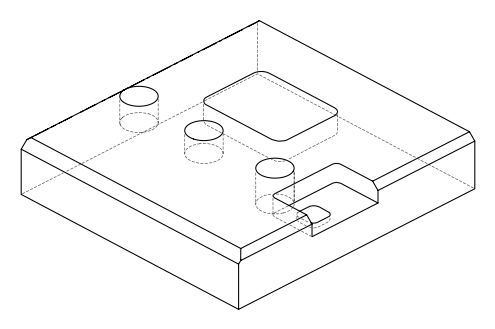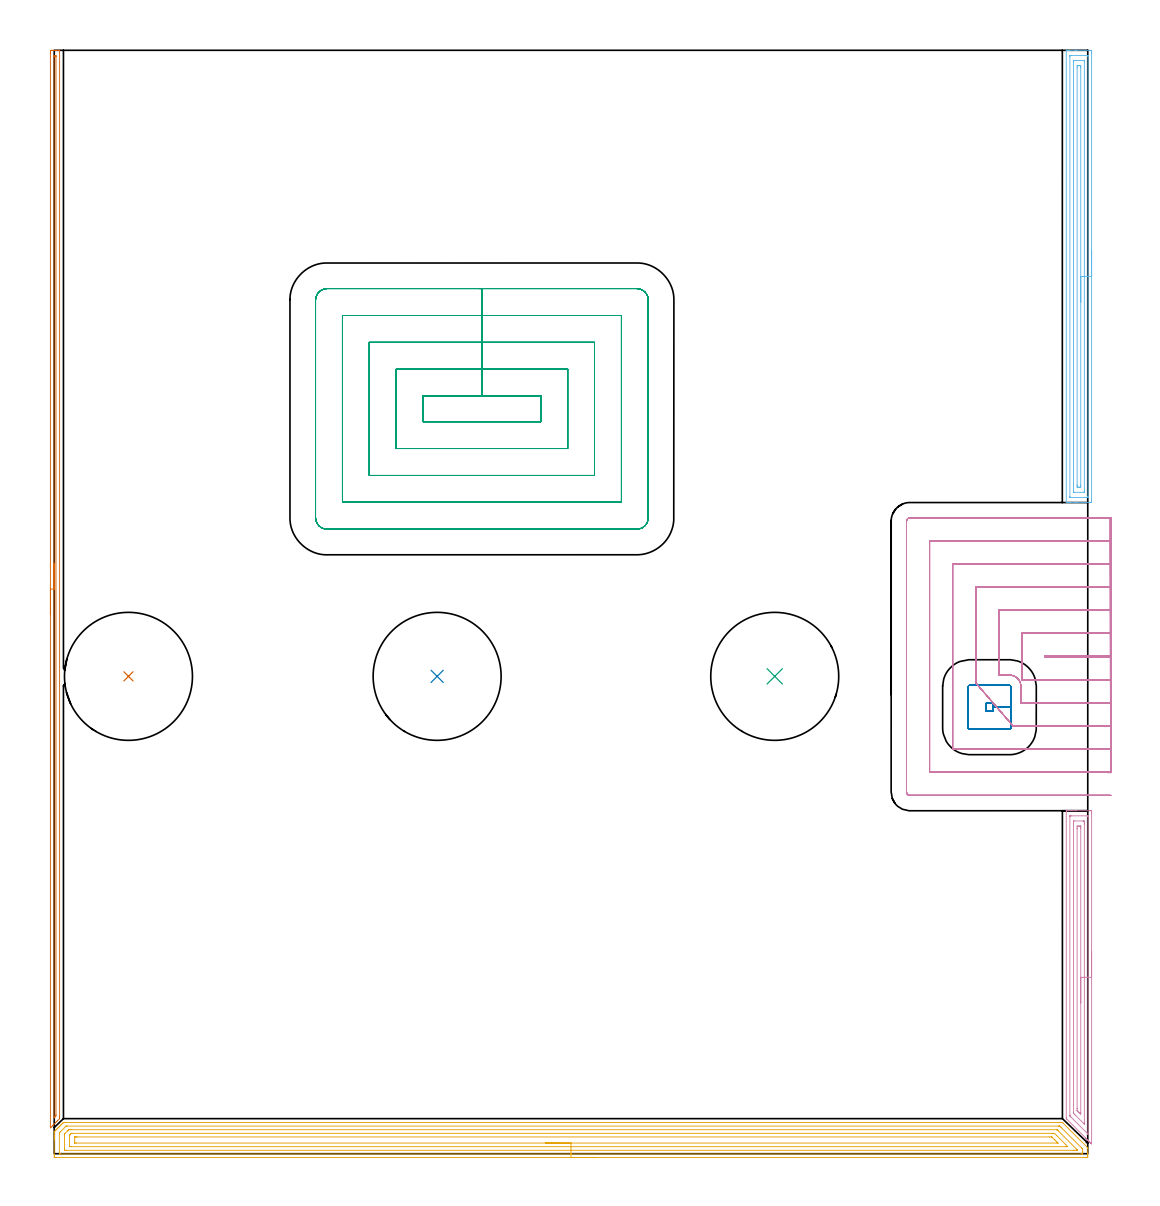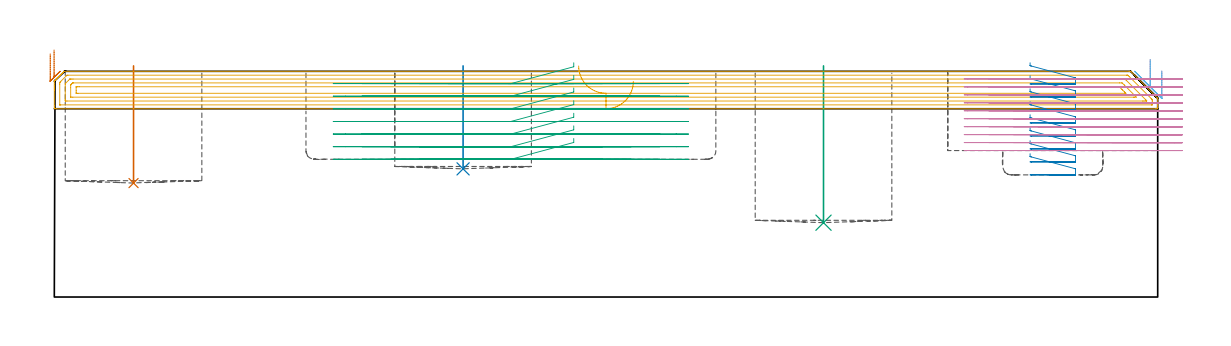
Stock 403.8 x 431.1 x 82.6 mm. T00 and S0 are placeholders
(PLAN: 10 operations, 3 tool changes, 93.6 min)
(1 INDEXABLE_INSERT_DRILL_BLIND_HOLE_FROM_SOLID | STEP1POCKET | NXT0302_038 | 0.17 min | 79125 mm3)
(2 INDEXABLE_INSERT_DRILL_BLIND_HOLE_FROM_SOLID_1 | STEP1POCKET_1 | NXT0302_038 | 0.15 min | 68917 mm3)
(3 INDEXABLE_INSERT_DRILL_BLIND_HOLE_FROM_SOLID_2 | STEP1POCKET_2 | NXT0302_038 | 0.23 min | 107583 mm3)
(4 AREA_MILL | FG_CHAMFER_SURFACE | UGT0205_001 | 4.23 min | 6834 mm3)
(5 AREA_MILL_1 | FG_CHAMFER_SURFACE_1 | UGT0205_001 | 16.28 min | 37401 mm3)
(6 AREA_MILL_2 | FG_CHAMFER_SURFACE_2 | UGT0205_001 | 5.87 min | 8947 mm3)
(7 AREA_MILL_3 | FG_CHAMFER_SURFACE_3 | UGT0205_001 | 6.86 min | 2710 mm3)
(8 MILL_RECTANGULAR_POCKET | POCKET_RECTANGULAR_STRAIGHT | UGT0201_095 | Follow Part, ap 5, ae 75% | 2.58 min | 47579 mm3)
(9 MILL_RECTANGULAR_POCKET_1 | POCKET_RECTANGULAR_STRAIGHT_1 | UGT0201_095 | Follow Part, ap 5, ae 75% | 20.95 min | 543689 mm3)
(10 MILL_SLOT | SLOT_PARTIAL_RECTANGULAR | NXT0201_011 | Follow Part, ap 3, ae 75% | 36.23 min | 230365 mm3)
(TOOL NXT0302_038 | Index. Insert Drill 50mm [880-D5000L50-04] | D50 PA176 FL200 Z2)
(TOOL UGT0205_001 | Chamfer Mill 20 x 3 x 45 deg. | D20 FL50 Z2)
(TOOL UGT0201_095 | End mill 20 mm | D20 R3 FL38 Z4)
(TOOL NXT0201_011 | ENDMILL 12mm [2P460-1200-NA 1630] | D12 FL38 Z6)
(OP 1 INDEXABLE_INSERT_DRILL_BLIND_HOLE_FROM_SOLID)
G17 G21 G94 G90
T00 M6
G54
G17 G0 G90 X29. Y186.5 S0 M3
G43 Z92.6 H1
G94 G81 G98 Z41.7 F250. R84.6
G80
M5
M2
(OP 2 INDEXABLE_INSERT_DRILL_BLIND_HOLE_FROM_SOLID_1)
G17 G21 G94 G90
T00 M6
G54
G17 G0 G90 X149.6 Y186.5 S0 M3
G43 Z92.6 H1
G94 G81 G98 Z46.9 F250. R84.6
G80
M5
M2
(OP 3 INDEXABLE_INSERT_DRILL_BLIND_HOLE_FROM_SOLID_2)
G17 G21 G94 G90
T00 M6
G54
G17 G0 G90 X281.5 Y186.5 S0 M3
G43 Z92.6 H1
G94 G81 G98 Z27.2 F250. R84.6
G80
M5
M2
(OP 4 AREA_MILL)
G17 G21 G94 G90
T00 M6
G54
G17 G0 G90 X405.3 Y78.9 S1061 M3
G43 Z92.6 H0
Z82.7
G94 G1 Y78.862 Z81.828 F250.
Y78.748 Z80.963
Y78.559 Z80.112
Y78.297 Z79.28
Y77.963 Z78.474
Y77.56 Z77.7
Y77.092 Z76.964
Y76.56 Z76.272
Y75.971 Z75.629
Y75.328 Z75.04
Y74.636 Z74.508
Y73.9 Z74.04
Y73.126 Z73.637
Y72.32 Z73.303
Y71.488 Z73.041
Y70.637 Z72.852
Y69.772 Z72.738
Y68.9 Z72.7
Y4.025
X405.294 Y3.817 Z72.704
X405.224 Y3.881 Z72.774
X405.025 Y4.075 Z72.975
X404.938 Y4.162 Z73.062
X404.781 Y4.317 Z73.216
X404.728 Y4.372 Z73.271
X404.54 Y4.559 Z73.459
X404.486 Y4.613 Z73.511
X404.431 Y4.669 Z73.568
X404.246 Y4.853 Z73.753
X404.19 Y4.908 Z73.806
X404.134 Y4.965 Z73.865
X403.952 Y5.148 Z74.047
X403.895 Y5.203 Z74.102
X403.838 Y5.262 Z74.161
X403.658 Y5.442 Z74.341
X403.6 Y5.499 Z74.397
X403.541 Y5.559 Z74.458
X403.364 Y5.736 Z74.635
X403.304 Y5.794 Z74.692
X403.244 Y5.855 Z74.755
X403.069 Y6.03 Z74.93
X403.009 Y6.09 Z74.988
X395.588 Y13.512 Z82.411
X395.453 Y13.648 Z82.546
X395.407 Y13.699 Z82.593
X395.4 Y14.162 Z82.6
Y133.873
X395.403 Y133.991 Z82.588
X395.421 Y134. Z82.569
X395.695 Z82.303
X396.423 Z81.576
X397.187 Z80.813
X397.691 Z80.305
X397.944 Z80.053
X398.578 Z79.419
X398.83 Z79.168
X399.464 Z78.53
X404.464 Z73.532
X404.781 Y133.997 Z73.215
X405.291 Y133.992 Z72.705
X405.294 Y133.943 Z72.703
X405.299 Y133.428 Z72.701
X405.3 Y132.907 Z72.7
Y68.9
X403.886 Z74.114
Y7.932
X403.881 Y7.725 Z74.119
X403.879 Y7.688 Z74.121
X403.855 Y7.705 Z74.145
X403.816 Y7.737 Z74.184
X403.778 Y7.773 Z74.222
X397.387 Y14.162 Z80.613
X397.082 Y14.472 Z80.918
X396.879 Y14.683 Z81.121
X396.821 Y14.746 Z81.179
X396.818 Y14.769 Z81.182
X396.816 Y14.823 Z81.184
X396.814 Y15.043 Z81.186
Y131.648
X396.818 Y131.868 Z81.182
X396.821 Y131.974 Z81.179
X396.832 Y131.99 Z81.168
X396.891 Y131.995 Z81.109
X396.991 Y131.998 Z81.009
X397.341 Y132. Z80.659
X403.759 Z74.241
X403.832 Y131.998 Z74.168
X403.862 Y131.994 Z74.138
X403.879 Y131.99 Z74.121
X403.881 Y131.973 Z74.119
X403.884 Y131.868 Z74.116
X403.886 Y131.657 Z74.114
Y68.9
X402.472 Z75.528
X402.471 Y12.033 Z75.529
X402.467 Y11.681 Z75.533
X402.465 Y11.583 Z75.535
X402.461 Y11.55 Z75.539
X402.427 Y11.582 Z75.573
X402.291 Y11.711 Z75.709
X402.123 Y11.877 Z75.877
X398.947 Y15.052 Z79.053
X398.578 Y15.424 Z79.422
X398.32 Y15.687 Z79.68
X398.257 Y15.754 Z79.743
X398.235 Y15.787 Z79.765
X398.233 Y15.826 Z79.767
X398.231 Y15.942 Z79.769
X398.229 Y16.293 Z79.771
Y129.328
X398.231 Y129.868 Z79.769
X398.233 Y129.955 Z79.767
X398.235 Y129.99 Z79.765
X398.315 Y129.994 Z79.685
X398.447 Y129.999 Z79.553
X401.992 Z76.008
X402.123 Y129.996 Z75.877
X402.254 Y129.99 Z75.746
X402.465 Y129.975 Z75.535
X402.467 Y129.868 Z75.533
X402.47 Y129.519 Z75.53
X402.471 Y128.978 Z75.529
X402.472 Y128.627 Z75.528
Y68.9
X401.057 Z76.943
Y16.123
X401.055 Y15.942 Z76.945
X401.05 Y15.422 Z76.95
X400.509 Y15.942 Z77.491
X400.35 Y16.099 Z77.65
X399.984 Y16.465 Z78.016
X399.801 Y16.649 Z78.199
X399.71 Y16.743 Z78.29
X399.666 Y16.793 Z78.334
X399.649 Y16.814 Z78.351
X399.648 Y16.832 Z78.352
X399.643 Y17.542 Z78.357
Y17.722
Y127.018
X399.644 Y127.198 Z78.356
X399.649 Y127.902 Z78.351
X399.657 Y127.99 Z78.343
X399.751 Y127.993 Z78.249
X399.951 Y127.997 Z78.049
X400.35 Y128. Z77.65
X400.438 Z77.562
X400.783 Y127.998 Z77.217
X400.956 Y127.995 Z77.044
X401.041 Y127.99 Z76.959
X401.051 Y127.986 Z76.949
X401.053 Y127.973 Z76.947
X401.055 Y127.942 Z76.945
X401.057 Y127.378 Z76.943
Y127.198
Y68.9
Y68.028 Z76.981
Y67.164 Z77.095
Y66.312 Z77.283
Y65.48 Z77.546
Y64.674 Z77.88
Y63.9 Z78.282
Y63.164 Z78.751
Y62.472 Z79.282
Y61.829 Z79.872
Y61.24 Z80.515
Y60.709 Z81.207
Y60.24 Z81.943
Y59.837 Z82.716
Y59.503 Z83.522
Y59.241 Z84.354
Y59.052 Z85.206
Y58.938 Z86.071
Y58.9 Z86.943
G0 Z92.6
M5
M2
(OP 5 AREA_MILL_1)
G17 G21 G94 G90
T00 M6
G54
G17 G0 G90 X211.9 Y-1.5 S1061 M3
G43 Z92.6 H0
Z78.9
G94 G1 X211.862 Z78.028 F250.
X211.748 Z77.164
X211.559 Z76.312
X211.297 Z75.48
X210.963 Z74.674
X210.56 Z73.9
X210.091 Z73.164
X209.56 Z72.472
X208.971 Z71.829
X208.328 Z71.24
X207.636 Z70.708
X206.9 Z70.24
X206.126 Z69.837
X205.32 Z69.503
X204.488 Z69.241
X203.636 Z69.052
X202.772 Z68.938
X201.9 Z68.9
X0.608
X0.009 Y-1.495 Z68.902
X0.006 Y-1.493 Z68.904
X0.002 Y-0.896 Z69.501
X0. Y-0.288 Z70.109
Y5.35 Z75.744
Y5.919 Z76.316
Y6.242 Z76.638
Y6.811 Z77.207
Y7.135 Z77.53
Y7.782 Z78.181
Y8.534 Z78.934
Y8.596 Z78.993
X0.002 Y8.601 Z78.998
X0.006 Y8.607 Z79.004
X0.162 Y8.763 Z79.161
X0.317 Y8.919 Z79.314
X0.474 Y9.076 Z79.473
X0.608 Y9.209 Z79.607
X0.763 Y9.365 Z79.761
X0.92 Y9.522 Z79.919
X1.054 Y9.656 Z80.053
X1.209 Y9.812 Z80.207
X1.366 Y9.968 Z80.365
X1.501 Y10.102 Z80.5
X1.655 Y10.258 Z80.653
X1.812 Y10.414 Z80.811
X1.947 Y10.548 Z80.946
X2.102 Y10.704 Z81.099
X2.258 Y10.86 Z81.257
X2.393 Y10.995 Z81.392
X2.548 Y11.15 Z81.545
X2.704 Y11.306 Z81.703
X2.84 Y11.441 Z81.839
X2.994 Y11.596 Z81.991
X3.15 Y11.752 Z82.149
X3.286 Y11.887 Z82.285
X3.44 Y12.042 Z82.438
X3.529 Y12.128 Z82.525
X3.606 Y12.196 Z82.589
X3.732 Y12.2 Z82.6
X393.373
X393.895 Y12.197 Z82.589
X394.05 Y12.05 Z82.45
X403.613 Y2.487 Z72.886
X403.787 Y2.312 Z72.71
X403.799 Y2.295 Z72.692
X403.8 Y2.227 Z72.626
Y2.207 Z72.606
Y0.565 Z70.961
Y-0.004 Z70.392
Y-0.327 Z70.069
X403.798 Y-0.896 Z69.498
X403.793 Y-1.491 Z68.904
X403.789 Y-1.494 Z68.902
X403.192 Y-1.5 Z68.9
X201.9
Y-0.086 Z70.314
X2.312
X2.148 Y-0.084 Z70.316
X2.039 Y-0.081 Z70.319
X2.008 Y-0.079 Z70.321
X2.005 Y-0.075 Z70.325
X2.002 Y-0.06 Z70.34
X2.001 Y-0.004 Z70.396
Y7.527 Z77.927
X2.008 Y8.027 Z78.427
X2.01 Y8.124 Z78.524
X2.058 Y8.196 Z78.596
X2.139 Y8.281 Z78.681
X2.393 Y8.543 Z78.943
X4.366 Y10.516 Z80.916
X4.557 Y10.704 Z81.104
X4.616 Y10.758 Z81.158
X4.64 Y10.779 Z81.179
X4.99 Y10.786 Z81.186
X392.48
X392.562 Y10.785 Z81.185
X392.725 Y10.782 Z81.182
X392.832 Y10.779 Z81.179
X392.882 Y10.757 Z81.157
X392.939 Y10.704 Z81.104
X393.373 Y10.277 Z80.677
X401.407 Y2.243 Z72.643
X401.633 Y2.01 Z72.41
X401.745 Y1.893 Z72.293
X401.79 Y1.835 Z72.235
X401.792 Y1.781 Z72.181
X401.799 Y1.389 Z71.789
X401.8 Y0.888 Z71.288
Y0.495 Z70.895
X401.796 Y-0.004 Z70.396
X401.793 Y-0.053 Z70.347
X401.791 Y-0.072 Z70.328
X401.733 Y-0.079 Z70.321
X401.57 Y-0.084 Z70.316
X401.488 Y-0.085 Z70.315
X201.9 Y-0.086 Z70.314
Y1.328 Z71.728
X4.631 Y1.329 Z71.729
X4.179 Y1.331 Z71.731
X4.029 Y1.334 Z71.734
X4.012 Y1.335 Z71.735
X4.007 Y1.388 Z71.788
X4.003 Y1.483 Z71.883
X4.001 Y1.602 Z72.002
X4. Y1.781 Z72.181
Y7.313 Z77.713
X4.003 Y7.492 Z77.892
X4.006 Y7.611 Z78.011
X4.011 Y7.7 Z78.1
X4.036 Y7.728 Z78.128
X4.179 Y7.879 Z78.279
X5.219 Y8.919 Z79.319
X5.595 Y9.288 Z79.688
X5.652 Y9.341 Z79.741
X5.686 Y9.365 Z79.765
X5.738 Y9.366 Z79.766
X5.964 Y9.369 Z79.769
X6.405 Y9.371 Z79.771
X6.857
X391.587
X391.738 Y9.37 Z79.77
X391.792 Y9.367 Z79.767
X391.82 Y9.365 Z79.765
X391.84 Y9.348 Z79.748
X391.93 Y9.264 Z79.664
X392.281 Y8.919 Z79.319
X399.419 Y1.781 Z72.181
X399.621 Y1.576 Z71.976
X399.783 Y1.406 Z71.806
X399.789 Y1.347 Z71.747
X399.621 Y1.335 Z71.735
X399.178 Y1.331 Z71.731
X398.729 Y1.329 Z71.729
X398.288
X201.9 Y1.328 Z71.728
Y2.743 Z73.143
X6.787
X6.03 Y2.748 Z73.148
X6.014 Y2.749 Z73.149
X6.01 Y2.764 Z73.164
X6.005 Y2.814 Z73.214
X6.001 Y2.916 Z73.316
X6. Y6.206 Z76.606
X6.001 Y7.098 Z77.498
X6.003 Y7.135 Z77.535
X6.01 Y7.239 Z77.639
X6.086 Y7.325 Z77.725
X6.211 Y7.457 Z77.857
X6.371 Y7.62 Z78.02
X6.535 Y7.782 Z78.182
X6.668 Y7.91 Z78.31
X6.708 Y7.948 Z78.348
X6.755 Y7.951 Z78.351
X6.857 Y7.955 Z78.355
X6.927 Y7.957 Z78.357
X389.872
X390.695 Y7.951 Z78.351
X390.772 Y7.95 Z78.35
X391.587 Y7.163 Z77.563
X391.617 Y7.135 Z77.535
X395.185 Y3.565 Z73.965
X395.974 Y2.75 Z73.15
X395.158 Y2.743 Z73.143
X395.088
X201.9
Y4.157 Z74.557
X8.642 Y4.158 Z74.558
X8.046 Y4.161 Z74.561
X8.019 Y4.164 Z74.564
X8.01 Y4.17 Z74.57
X8.003 Y4.204 Z74.604
X8.001 Y4.458 Z74.858
X8. Y5.099 Z75.499
X8.001 Y6.403 Z76.803
X8.003 Y6.483 Z76.883
X8.007 Y6.522 Z76.922
X8.009 Y6.536 Z76.936
X8.041 Y6.537 Z76.937
X8.343 Y6.541 Z76.941
X8.642 Y6.543 Z76.943
X9.234
X388.909
X389.503 Y6.541 Z76.941
X389.651 Y6.539 Z76.939
X389.724 Y6.536 Z76.936
X389.76 Y6.523 Z76.923
X389.802 Y6.488 Z76.888
X390.054 Y6.242 Z76.642
X390.695 Y5.607 Z76.007
X390.952 Y5.35 Z75.75
X391.587 Y4.715 Z75.115
X391.843 Y4.458 Z74.858
X392.097 Y4.199 Z74.599
X392.127 Y4.165 Z74.565
Y4.162 Z74.562
X392.121 Y4.161 Z74.561
X392.069 Y4.158 Z74.558
X391.989 Y4.157 Z74.557
X391.888
X201.9
X201.028 Z74.595
X200.163 Z74.709
X199.312 Z74.898
X198.48 Z75.16
X197.674 Z75.494
X196.9 Z75.897
X196.164 Z76.365
X195.472 Z76.896
X194.829 Z77.486
X194.24 Z78.129
X193.708 Z78.821
X193.24 Z79.557
X192.837 Z80.331
X192.503 Z81.137
X192.241 Z81.969
X192.052 Z82.82
X191.938 Z83.685
X191.9 Z84.557
G0 Z92.6
M5
M2
(OP 6 AREA_MILL_2)
G17 G21 G94 G90
T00 M6
G54
G17 G0 G90 X405.3 Y352.75 S1061 M3
G43 Z92.6 H0
Z82.7
G94 G1 Y352.712 Z81.828 F250.
Y352.598 Z80.963
Y352.409 Z80.112
Y352.147 Z79.28
Y351.813 Z78.474
Y351.41 Z77.7
Y350.942 Z76.964
Y350.41 Z76.272
Y349.821 Z75.629
Y349.178 Z75.04
Y348.486 Z74.508
Y347.75 Z74.04
Y346.976 Z73.637
Y346.17 Z73.303
Y345.338 Z73.041
Y344.486 Z72.852
Y343.622 Z72.738
Y342.75 Z72.7
Y255.355
X405.299 Y254.985 Z72.701
X405.294 Y254.47 Z72.703
X405.291 Y254.408 Z72.706
X404.781 Y254.4 Z73.216
X399.464 Z78.531
X398.856 Z79.142
X398.577 Z79.419
X396.805 Z81.19
X396.249 Z81.75
X395.725 Z82.274
X395.424 Z82.567
X395.403 Y254.409 Z82.588
X395.4 Y254.54 Z82.6
Y430.96
X395.403 Y431.091 Z82.588
X395.424 Y431.1 Z82.567
X395.725 Z82.273
X396.249 Z81.75
X396.805 Z81.19
X398.856 Z79.142
X399.464 Z78.531
X404.477 Z73.52
X404.781 Y431.097 Z73.216
X405.291 Y431.092 Z72.705
X405.294 Y431.03 Z72.703
X405.299 Y430.515 Z72.701
X405.3 Y429.993 Z72.7
Y342.75
X403.886 Z74.114
Y256.777
X403.884 Y256.547 Z74.117
X403.881 Y256.438 Z74.119
X403.88 Y256.418 Z74.12
X403.843 Y256.41 Z74.157
X403.739 Y256.407 Z74.261
X403.373 Y256.401 Z74.627
X396.945 Z81.055
X396.862 Y256.402 Z81.138
X396.827 Y256.406 Z81.173
X396.82 Y256.409 Z81.18
X396.818 Y256.415 Z81.182
X396.816 Y256.44 Z81.184
X396.815 Y256.546 Z81.185
X396.814 Y256.758 Z81.186
Y428.723
X396.816 Y428.953 Z81.184
X396.819 Y429.062 Z81.181
X396.82 Y429.082 Z81.18
X396.857 Y429.09 Z81.143
X396.961 Y429.093 Z81.039
X397.327 Y429.099 Z80.673
X403.755 Z74.245
X403.838 Y429.098 Z74.162
X403.873 Y429.094 Z74.127
X403.88 Y429.091 Z74.12
X403.882 Y429.085 Z74.118
X403.884 Y429.06 Z74.116
X403.885 Y428.954 Z74.115
X403.886 Y428.742 Z74.114
Y342.75
X402.472 Z75.528
X402.471 Y259.09 Z75.529
X402.469 Y258.549 Z75.531
X402.467 Y258.462 Z75.533
X402.465 Y258.422 Z75.535
X402.458 Y258.41 Z75.542
X402.419 Y258.407 Z75.581
X402.27 Y258.401 Z75.73
X398.429 Z79.571
X398.33 Y258.402 Z79.67
X398.251 Y258.407 Z79.749
X398.234 Y258.411 Z79.766
X398.232 Y258.414 Z79.768
X398.23 Y258.432 Z79.77
X398.229 Y258.549 Z79.771
X398.228 Y258.9 Z79.772
X398.229 Y426.41 Z79.771
X398.23 Y426.951 Z79.77
X398.233 Y427.038 Z79.767
X398.235 Y427.078 Z79.765
X398.242 Y427.09 Z79.758
X398.281 Y427.093 Z79.719
X398.43 Y427.099 Z79.57
X402.271 Z75.729
X402.37 Y427.098 Z75.63
X402.449 Y427.093 Z75.551
X402.466 Y427.089 Z75.534
X402.468 Y427.086 Z75.532
X402.47 Y427.068 Z75.53
X402.471 Y426.951 Z75.529
X402.472 Y426.6 Z75.528
Y342.75
X401.057 Z76.943
Y261.222
X401.053 Y260.516 Z76.947
X401.051 Y260.419 Z76.949
X400.963 Y260.41 Z77.037
X400.759 Y260.405 Z77.241
X400.35 Y260.4 Z77.65
X400.282 Z77.718
X399.917 Y260.402 Z78.083
X399.734 Y260.406 Z78.266
X399.65 Y260.41 Z78.35
X399.648 Y260.472 Z78.352
X399.643 Y261.042 Z78.357
Y261.222
Y424.278
X399.647 Y424.984 Z78.353
X399.649 Y425.081 Z78.351
X399.737 Y425.09 Z78.263
X399.941 Y425.095 Z78.059
X400.35 Y425.1 Z77.65
X400.418 Z77.582
X400.783 Y425.098 Z77.217
X400.966 Y425.094 Z77.034
X401.05 Y425.09 Z76.95
X401.052 Y425.028 Z76.948
X401.057 Y424.458 Z76.943
Y424.278
Y342.75
Y341.878 Z76.981
Y341.014 Z77.095
Y340.162 Z77.283
Y339.33 Z77.546
Y338.524 Z77.88
Y337.75 Z78.282
Y337.014 Z78.751
Y336.322 Z79.282
Y335.679 Z79.872
Y335.09 Z80.515
Y334.558 Z81.207
Y334.09 Z81.943
Y333.687 Z82.716
Y333.353 Z83.522
Y333.091 Z84.354
Y332.902 Z85.206
Y332.788 Z86.071
Y332.75 Z86.943
G0 Z92.6
M5
M2
(OP 7 AREA_MILL_3)
G17 G21 G94 G90
T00 M6
G54
G17 G0 G90 X-1.5 Y210.6 S1061 M3
G43 Z92.6 H0
Z89.
G94 G1 Y210.638 Z88.128 F250.
Y210.752 Z87.263
Y210.941 Z86.412
Y211.203 Z85.58
Y211.537 Z84.774
Y211.94 Z84.
Y212.408 Z83.264
Y212.939 Z82.572
Y213.529 Z81.929
Y214.172 Z81.34
Y214.864 Z80.808
Y215.6 Z80.34
Y216.374 Z79.937
Y217.18 Z79.603
Y218.012 Z79.341
Y218.863 Z79.152
Y219.728 Z79.038
Y220.6 Z79.
Y430.072
X-1.499 Y430.485 Z79.001
X-1.494 Y430.96 Z79.002
X-1.49 Y431.091 Z79.005
X-1.025 Y431.1 Z79.469
X-0.475 Z80.022
X-0.142 Z80.354
X0.409 Z80.905
X0.742 Z81.236
X1.742 Z82.241
X2.088 Y431.093 Z82.579
X2.097 Y431.091 Z82.588
X2.1 Y430.932 Z82.6
Y14.287
X2.097 Y13.704 Z82.586
X2.069 Y13.669 Z82.568
X1.296 Y12.896 Z81.796
X1.036 Y12.634 Z81.532
X0.902 Y12.501 Z81.399
X0.433 Y12.033 Z80.933
X0.153 Y11.751 Z80.648
X-0.431 Y11.169 Z80.069
X-0.73 Y10.867 Z79.765
X-1.268 Y10.332 Z79.231
X-1.332 Y10.268 Z79.167
X-1.466 Y10.14 Z79.032
X-1.496 Y10.115 Z79.002
X-1.5 Y10.302 Z79.
Y220.6
X-0.086 Z80.414
Y428.642
X-0.085 Y428.699 Z80.415
X-0.079 Y429.079 Z80.421
X0.102 Y429.09 Z80.602
X0.349 Y429.096 Z80.849
X0.574 Y429.09 Z81.074
X0.679 Y429.082 Z81.179
X0.685 Y428.756 Z81.185
Y428.699
Y15.144
X0.679 Y14.749 Z81.179
X0.486 Y14.546 Z80.986
X0.236 Y14.287 Z80.736
X0.139 Y14.191 Z80.639
X0.044 Y14.099 Z80.544
X-0.048 Y14.014 Z80.452
X-0.079 Y14.001 Z80.421
X-0.085 Y14.23 Z80.415
Y14.287
X-0.086 Y220.6 Z80.414
Y221.471 Z80.452
Y222.336 Z80.566
Y223.188 Z80.755
Y224.02 Z81.017
Y224.826 Z81.351
Y225.6 Z81.754
Y226.336 Z82.223
Y227.028 Z82.754
Y227.671 Z83.343
Y228.26 Z83.986
Y228.791 Z84.678
Y229.26 Z85.414
Y229.663 Z86.188
Y229.997 Z86.994
Y230.259 Z87.826
Y230.448 Z88.678
Y230.562 Z89.543
Y230.6 Z90.414
G0 Z92.6
M5
M2
(OP 8 MILL_RECTANGULAR_POCKET)
G17 G21 G94 G90
T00 M6
G54
G17 G0 G90 X357.1 Y170.104 S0 M3
G43 Z92.724 H0
Z85.724
G94 G1 Y166.4 Z84.731 F250.
Y166.329 Z84.712
X357.148 Y166.174 Z84.669
X357.243 Y166.043 Z84.625
X357.374 Y165.948 Z84.582
X357.529 Y165.9 Z84.538
X373.271 Z80.32
X373.426 Y165.948 Z80.277
X373.557 Y166.043 Z80.233
X373.652 Y166.174 Z80.19
X373.7 Y166.329 Z80.147
Y174.45 Z77.971
X366.7
Y176. F500.
X364.1
Y172.9
X366.7
Y174.45
X373.7
Y182.5
G3 X373.2 Y183. R0.5
G1 X357.6
G3 X357.1 Y182.5 R0.5
G1 Y166.4
G3 X357.6 Y165.9 R0.5
G1 X373.2
G3 X373.7 Y166.4 R0.5
G1 Y174.45
Y175.45
G0 X357.1 Y170.104 Z80.971
G1 Y166.4 Z79.978 F250.
Y166.329 Z79.959
X357.148 Y166.174 Z79.916
X357.243 Y166.043 Z79.872
X357.374 Y165.948 Z79.829
X357.529 Y165.9 Z79.785
X373.271 Z75.567
X373.426 Y165.948 Z75.524
X373.557 Y166.043 Z75.481
X373.652 Y166.174 Z75.437
X373.7 Y166.329 Z75.394
Y174.45 Z73.218
X366.7
Y176. F500.
X364.1
Y172.9
X366.7
Y174.45
X373.7
Y182.5
G3 X373.2 Y183. R0.5
G1 X357.6
G3 X357.1 Y182.5 R0.5
G1 Y166.4
G3 X357.6 Y165.9 R0.5
G1 X373.2
G3 X373.7 Y166.4 R0.5
G1 Y174.45
Y175.45
G0 X357.1 Y170.104 Z76.218
G1 Y166.4 Z75.225 F250.
Y166.329 Z75.206
X357.148 Y166.174 Z75.163
X357.243 Y166.043 Z75.119
X357.374 Y165.948 Z75.076
X357.529 Y165.9 Z75.032
X373.271 Z70.814
X373.426 Y165.948 Z70.771
X373.557 Y166.043 Z70.728
X373.652 Y166.174 Z70.684
X373.7 Y166.329 Z70.641
Y174.45 Z68.465
X366.7
Y176. F500.
X364.1
Y172.9
X366.7
Y174.45
X373.7
Y182.5
G3 X373.2 Y183. R0.5
G1 X357.6
G3 X357.1 Y182.5 R0.5
G1 Y166.4
G3 X357.6 Y165.9 R0.5
G1 X373.2
G3 X373.7 Y166.4 R0.5
G1 Y174.45
Y175.45
G0 X357.1 Y170.104 Z71.465
G1 Y166.4 Z70.472 F250.
Y166.329 Z70.453
X357.148 Y166.174 Z70.41
X357.243 Y166.043 Z70.366
X357.374 Y165.948 Z70.323
X357.529 Y165.9 Z70.279
X373.271 Z66.061
X373.426 Y165.948 Z66.018
X373.557 Y166.043 Z65.975
X373.652 Y166.174 Z65.931
X373.7 Y166.329 Z65.888
Y174.45 Z63.712
X366.7
Y176. F500.
X364.1
Y172.9
X366.7
Y174.45
X373.7
Y182.5
G3 X373.2 Y183. R0.5
G1 X357.6
G3 X357.1 Y182.5 R0.5
G1 Y166.4
G3 X357.6 Y165.9 R0.5
G1 X373.2
G3 X373.7 Y166.4 R0.5
G1 Y174.45
Y175.45
G0 X357.1 Y170.104 Z66.712
G1 Y166.4 Z65.719 F250.
Y166.329 Z65.7
X357.148 Y166.174 Z65.657
X357.243 Y166.043 Z65.613
X357.374 Y165.948 Z65.57
X357.529 Y165.9 Z65.527
X373.271 Z61.309
X373.426 Y165.948 Z61.265
X373.557 Y166.043 Z61.222
X373.652 Y166.174 Z61.178
X373.7 Y166.329 Z61.135
Y174.45 Z58.959
X366.7
Y176. F500.
X364.1
Y172.9
X366.7
Y174.45
X373.7
Y182.5
G3 X373.2 Y183. R0.5
G1 X357.6
G3 X357.1 Y182.5 R0.5
G1 Y166.4
G3 X357.6 Y165.9 R0.5
G1 X373.2
G3 X373.7 Y166.4 R0.5
G1 Y174.45
Y175.45
G0 X357.1 Y170.104 Z61.959
G1 Y166.4 Z60.966 F250.
Y166.329 Z60.947
X357.148 Y166.174 Z60.904
X357.243 Y166.043 Z60.86
X357.374 Y165.948 Z60.817
X357.529 Y165.9 Z60.774
X373.271 Z56.556
X373.426 Y165.948 Z56.512
X373.557 Y166.043 Z56.469
X373.652 Y166.174 Z56.425
X373.7 Y166.329 Z56.382
Y174.45 Z54.206
X366.7
Y176. F500.
X364.1
Y172.9
X366.7
Y174.45
X373.7
Y182.5
G3 X373.2 Y183. R0.5
G1 X357.6
G3 X357.1 Y182.5 R0.5
G1 Y166.4
G3 X357.6 Y165.9 R0.5
G1 X373.2
G3 X373.7 Y166.4 R0.5
G1 Y174.45
Y175.45
G0 X357.1 Y170.104 Z57.206
G1 Y166.4 Z56.213 F250.
Y166.329 Z56.194
X357.148 Y166.174 Z56.151
X357.243 Y166.043 Z56.107
X357.374 Y165.948 Z56.064
X357.529 Y165.9 Z56.021
X373.271 Z51.803
X373.426 Y165.948 Z51.759
X373.557 Y166.043 Z51.716
X373.652 Y166.174 Z51.672
X373.7 Y166.329 Z51.629
Y174.45 Z49.453
X366.7
Y176. F500.
X364.1
Y172.9
X366.7
Y174.45
X373.7
Y182.5
G3 X373.2 Y183. R0.5
G1 X357.6
G3 X357.1 Y182.5 R0.5
G1 Y166.4
G3 X357.6 Y165.9 R0.5
G1 X373.2
G3 X373.7 Y166.4 R0.5
G1 Y174.45
Y175.45
G0 X357.1 Y170.104 Z52.453
G1 Y166.4 Z51.46 F250.
Y166.329 Z51.441
X357.148 Y166.174 Z51.398
X357.243 Y166.043 Z51.355
X357.374 Y165.948 Z51.311
X357.529 Y165.9 Z51.268
X373.271 Z47.05
X373.426 Y165.948 Z47.006
X373.557 Y166.043 Z46.963
X373.652 Y166.174 Z46.919
X373.7 Y166.329 Z46.876
Y174.45 Z44.7
X366.7
Y176. F500.
X364.1
Y172.9
X366.7
Y174.45
X373.7
Y182.5
G3 X373.2 Y183. R0.5
G1 X357.6
G3 X357.1 Y182.5 R0.5
G1 Y166.4
G3 X357.6 Y165.9 R0.5
G1 X373.2
G3 X373.7 Y166.4 R0.5
G1 Y174.45
Y175.45
G0 Z92.724
M5
M2
(OP 9 MILL_RECTANGULAR_POCKET_1)
G17 G21 G94 G90
T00 M6
G54
G17 G0 G90 X190.1 Y290.571 S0 M3
G43 Z92.724 H0
Z85.724
G94 G1 Y296. Z84.269 F250.
X167.1 Z78.106
X144.1 F500.
Y286.
X190.1
Y296.
X167.1
Y306.5
X133.6
Y275.5
X200.6
Y306.5
X167.1
Y317.
X123.1
Y265.
X211.1
Y317.
X167.1
Y327.5
X112.6
Y254.5
X221.6
Y327.5
X167.1
Y338.
X106.6
G3 X102.1 Y333.5 R4.5
G1 Y248.5
G3 X106.6 Y244. R4.5
G1 X227.6
G3 X232.1 Y248.5 R4.5
G1 Y333.5
G3 X227.6 Y338. R4.5
G1 X167.1
X166.1
G0 X190.1 Y290.571 Z81.106
G1 Y296. Z79.651 F250.
X167.1 Z73.488
X144.1 F500.
Y286.
X190.1
Y296.
X167.1
Y306.5
X133.6
Y275.5
X200.6
Y306.5
X167.1
Y317.
X123.1
Y265.
X211.1
Y317.
X167.1
Y327.5
X112.6
Y254.5
X221.6
Y327.5
X167.1
Y338.
X106.6
G3 X102.1 Y333.5 R4.5
G1 Y248.5
G3 X106.6 Y244. R4.5
G1 X227.6
G3 X232.1 Y248.5 R4.5
G1 Y333.5
G3 X227.6 Y338. R4.5
G1 X167.1
X166.1
G0 X190.1 Y290.571 Z76.488
G1 Y296. Z75.033 F250.
X167.1 Z68.871
X144.1 F500.
Y286.
X190.1
Y296.
X167.1
Y306.5
X133.6
Y275.5
X200.6
Y306.5
X167.1
Y317.
X123.1
Y265.
X211.1
Y317.
X167.1
Y327.5
X112.6
Y254.5
X221.6
Y327.5
X167.1
Y338.
X106.6
G3 X102.1 Y333.5 R4.5
G1 Y248.5
G3 X106.6 Y244. R4.5
G1 X227.6
G3 X232.1 Y248.5 R4.5
G1 Y333.5
G3 X227.6 Y338. R4.5
G1 X167.1
X166.1
G0 X190.1 Y290.571 Z71.871
G1 Y296. Z70.416 F250.
X167.1 Z64.253
X144.1 F500.
Y286.
X190.1
Y296.
X167.1
Y306.5
X133.6
Y275.5
X200.6
Y306.5
X167.1
Y317.
X123.1
Y265.
X211.1
Y317.
X167.1
Y327.5
X112.6
Y254.5
X221.6
Y327.5
X167.1
Y338.
X106.6
G3 X102.1 Y333.5 R4.5
G1 Y248.5
G3 X106.6 Y244. R4.5
G1 X227.6
G3 X232.1 Y248.5 R4.5
G1 Y333.5
G3 X227.6 Y338. R4.5
G1 X167.1
X166.1
G0 X190.1 Y290.571 Z67.253
G1 Y296. Z65.798 F250.
X167.1 Z59.635
X144.1 F500.
Y286.
X190.1
Y296.
X167.1
Y306.5
X133.6
Y275.5
X200.6
Y306.5
X167.1
Y317.
X123.1
Y265.
X211.1
Y317.
X167.1
Y327.5
X112.6
Y254.5
X221.6
Y327.5
X167.1
Y338.
X106.6
G3 X102.1 Y333.5 R4.5
G1 Y248.5
G3 X106.6 Y244. R4.5
G1 X227.6
G3 X232.1 Y248.5 R4.5
G1 Y333.5
G3 X227.6 Y338. R4.5
G1 X167.1
X166.1
G0 X190.1 Y290.571 Z62.635
G1 Y296. Z61.18 F250.
X167.1 Z55.018
X144.1 F500.
Y286.
X190.1
Y296.
X167.1
Y306.5
X133.6
Y275.5
X200.6
Y306.5
X167.1
Y317.
X123.1
Y265.
X211.1
Y317.
X167.1
Y327.5
X112.6
Y254.5
X221.6
Y327.5
X167.1
Y338.
X106.6
G3 X102.1 Y333.5 R4.5
G1 Y248.5
G3 X106.6 Y244. R4.5
G1 X227.6
G3 X232.1 Y248.5 R4.5
G1 Y333.5
G3 X227.6 Y338. R4.5
G1 X167.1
X166.1
G0 X190.1 Y290.571 Z58.018
G1 Y296. Z56.563 F250.
X167.1 Z50.4
X144.1 F500.
Y286.
X190.1
Y296.
X167.1
Y306.5
X133.6
Y275.5
X200.6
Y306.5
X167.1
Y317.
X123.1
Y265.
X211.1
Y317.
X167.1
Y327.5
X112.6
Y254.5
X221.6
Y327.5
X167.1
Y338.
X106.6
G3 X102.1 Y333.5 R4.5
G1 Y248.5
G3 X106.6 Y244. R4.5
G1 X227.6
G3 X232.1 Y248.5 R4.5
G1 Y333.5
G3 X227.6 Y338. R4.5
G1 X167.1
X166.1
G0 Z92.724
M5
M2
(OP 10 MILL_SLOT)
G17 G21 G94 G90
T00 M6
G54
G17 G0 G90 X412.8 Y194.433 S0 M3
G43 Z92.724 H1
Z79.811
G94 G1 X409.8 Y194.403 F250.
G2 X409.258 Y194.4 R54. F500.
G1 X387.
Y194.
X409.255
G2 X409.8 Y193.997 R54.
G1 X412.8 Y193.967 F250.
Y203.439
X409.8 Y203.403
G2 X409.258 Y203.4 R45. F500.
G1 X378.
Y185.
X409.255
G2 X409.8 Y184.997 R45.
G1 X412.8 Y184.96 F250.
Y212.449
X409.8 Y212.404
G2 X409.258 Y212.4 R36. F500.
G1 X369.
Y187.
X372.799
G2 X375.287 Y186.479 R5.19
X377.216 Y184.518 R4.724
X377.697 Y182.545 R4.992
G1 X377.7 Y181.892
Y176.
X409.255
G2 X409.8 Y175.996 R36.
G1 X412.8 Y175.95 F250.
X412.799 Y221.466
X409.8 Y221.405
G2 X409.258 Y221.4 R27. F500.
G1 X360.
Y187.
Y184. F250.
X374.7 Y167. F500.
X377.7 F250.
X409.255 F500.
G2 X409.8 Y166.994 R27.
G1 X412.799 Y166.934 F250.
Y230.498
X409.8 Y230.408
G2 X409.258 Y230.4 R18. F500.
G1 X351.
Y158.
X409.255
G2 X409.8 Y157.992 R18.
G1 X412.799 Y157.901 F250.
X412.795 Y239.597
X409.8 Y239.416
G2 X409.258 Y239.4 R9. F500.
G1 X342.
Y149.
X409.255
G2 X409.8 Y148.983 R9.
G1 X412.795 Y148.802 F250.
X412.258 Y248.4
X409.258
X334.3 F500.
G3 X333. Y247.1 R1.3
G1 Y141.3
G3 X334.3 Y140. R1.3
G1 X409.255
X412.255 F250.
G0 X412.8 Y194.4 Z76.899
G1 X409.8
X387. F500.
Y194.
X409.8
X412.8 F250.
Y203.4
X409.8
X378. F500.
Y185.
X409.8
X412.8 F250.
Y212.4
X409.8
X369. F500.
Y187.
X372.799
G2 X375.287 Y186.479 R5.19
X377.216 Y184.518 R4.724
X377.697 Y182.545 R4.992
G1 X377.7 Y181.892
Y176.
X409.8
X412.8 F250.
Y221.4
X409.8
X360. F500.
Y187.
Y184. F250.
X374.7 Y167. F500.
X377.7 F250.
X409.8 F500.
X412.8 F250.
Y230.4
X409.8
X351. F500.
Y158.
X409.8
X412.8 F250.
Y239.4
X409.8
X342. F500.
Y149.
X409.8
X412.8 F250.
Y248.4
X409.8
X334.3 F500.
G3 X333. Y247.1 R1.3
G1 Y141.3
G3 X334.3 Y140. R1.3
G1 X409.8
X412.8 F250.
G0 Y194.4 Z73.987
G1 X409.8
X387. F500.
Y194.
X409.8
X412.8 F250.
Y203.4
X409.8
X378. F500.
Y185.
X409.8
X412.8 F250.
Y212.4
X409.8
X369. F500.
Y187.
X372.799
G2 X375.287 Y186.479 R5.19
X377.216 Y184.518 R4.724
X377.697 Y182.545 R4.992
G1 X377.7 Y181.892
Y176.
X409.8
X412.8 F250.
Y221.4
X409.8
X360. F500.
Y187.
Y184. F250.
X374.7 Y167. F500.
X377.7 F250.
X409.8 F500.
X412.8 F250.
Y230.4
X409.8
X351. F500.
Y158.
X409.8
X412.8 F250.
Y239.4
X409.8
X342. F500.
Y149.
X409.8
X412.8 F250.
Y248.4
X409.8
X334.3 F500.
G3 X333. Y247.1 R1.3
G1 Y141.3
G3 X334.3 Y140. R1.3
G1 X409.8
X412.8 F250.
G0 Y194.4 Z71.074
G1 X409.8
X387. F500.
Y194.
X409.8
X412.8 F250.
Y203.4
X409.8
X378. F500.
Y185.
X409.8
X412.8 F250.
Y212.4
X409.8
X369. F500.
Y187.
X372.799
G2 X373.376 Y186.992 R5.19
X375.284 Y186.481 R5.189
X376.427 Y185.612 R4.721
X377.216 Y184.518 R4.724
X377.697 Y182.545 R4.992
G1 X377.7 Y181.892
Y176.
X409.8
X412.8 F250.
Y221.4
X409.8
X360. F500.
Y187.
Y184. F250.
X374.7 Y167. F500.
X377.7 F250.
X409.8 F500.
X412.8 F250.
Y230.4
X409.8
X351. F500.
Y158.
X409.8
X412.8 F250.
Y239.4
X409.8
X342. F500.
Y149.
X409.8
X412.8 F250.
Y248.4
X409.8
X334.3 F500.
G3 X333. Y247.1 R1.3
G1 Y141.3
G3 X334.3 Y140. R1.3
G1 X409.8
X412.8 F250.
G0 Y194.4 Z68.162
G1 X409.8
X387. F500.
Y194.
X409.8
X412.8 F250.
Y203.4
X409.8
X378. F500.
Y185.
X409.8
X412.8 F250.
Y212.4
X409.8
X369. F500.
Y187.
X372.799
G2 X373.378 Y186.991 R5.19
X375.284 Y186.481 R5.189
X377.216 Y184.518 R4.721
X377.697 Y182.545 R4.992
G1 X377.7 Y181.892
Y176.
X409.8
X412.8 F250.
Y221.4
X409.8
X360. F500.
Y187.
Y184. F250.
X374.7 Y167. F500.
X377.7 F250.
X409.8 F500.
X412.8 F250.
Y230.4
X409.8
X351. F500.
Y158.
X409.8
X412.8 F250.
Y239.4
X409.8
X342. F500.
Y149.
X409.8
X412.8 F250.
Y248.4
X409.8
X334.3 F500.
G3 X333. Y247.1 R1.3
G1 Y141.3
G3 X334.3 Y140. R1.3
G1 X409.8
X412.8 F250.
G0 Y194.4 Z65.249
G1 X409.8
X387. F500.
Y194.
X409.8
X412.8 F250.
Y203.4
X409.8
X378. F500.
Y185.
X409.8
X412.8 F250.
Y212.4
X409.8
X369. F500.
Y187.
X372.799
G2 X375.287 Y186.479 R5.19
X377.216 Y184.518 R4.724
X377.697 Y182.545 R4.992
G1 X377.7 Y181.892
Y176.
X409.8
X412.8 F250.
Y221.4
X409.8
X360. F500.
Y187.
Y184. F250.
X374.7 Y167. F500.
X377.7 F250.
X409.8 F500.
X412.8 F250.
Y230.4
X409.8
X351. F500.
Y158.
X409.8
X412.8 F250.
Y239.4
X409.8
X342. F500.
Y149.
X409.8
X412.8 F250.
Y248.4
X409.8
X334.3 F500.
G3 X333. Y247.1 R1.3
G1 Y141.3
G3 X334.3 Y140. R1.3
G1 X409.8
X412.8 F250.
G0 Y194.4 Z62.337
G1 X409.8
X387. F500.
Y194.
X409.8
X412.8 F250.
Y203.4
X409.8
X378. F500.
Y185.
X409.8
X412.8 F250.
Y212.4
X409.8
X369. F500.
Y187.
X372.799
G2 X375.287 Y186.479 R5.19
X377.216 Y184.518 R4.724
X377.697 Y182.545 R4.992
G1 X377.7 Y181.892
Y176.
X409.8
X412.8 F250.
Y221.4
X409.8
X360. F500.
Y187.
Y184. F250.
X374.7 Y167. F500.
X377.7 F250.
X409.8 F500.
X412.8 F250.
Y230.4
X409.8
X351. F500.
Y158.
X409.8
X412.8 F250.
Y239.4
X409.8
X342. F500.
Y149.
X409.8
X412.8 F250.
Y248.4
X409.8
X334.3 F500.
G3 X333. Y247.1 R1.3
G1 Y141.3
G3 X334.3 Y140. R1.3
G1 X409.8
X412.8 F250.
G0 Y194.4 Z59.425
G1 X409.8
X387. F500.
Y194.
X409.8
X412.8 F250.
Y203.4
X409.8
X378. F500.
Y185.
X409.8
X412.8 F250.
Y212.4
X409.8
X369. F500.
Y187.
X372.799
G2 X375.287 Y186.479 R5.19
X377.216 Y184.518 R4.724
X377.697 Y182.545 R4.992
G1 X377.7 Y181.892
Y176.
X409.8
X412.8 F250.
Y221.4
X409.8
X360. F500.
Y187.
Y184. F250.
X374.7 Y167. F500.
X377.7 F250.
X409.8 F500.
X412.8 F250.
Y230.4
X409.8
X351. F500.
Y158.
X409.8
X412.8 F250.
Y239.4
X409.8
X342. F500.
Y149.
X409.8
X412.8 F250.
Y248.4
X409.8
X334.3 F500.
G3 X333. Y247.1 R1.3
G1 Y141.3
G3 X334.3 Y140. R1.3
G1 X409.8
X412.8 F250.
G0 Y194.4 Z56.512
G1 X409.8
X387. F500.
Y194.
X409.8
X412.8 F250.
Y203.4
X409.8
X378. F500.
Y185.
X409.8
X412.8 F250.
Y212.4
X409.8
X369. F500.
Y187.
X372.799
G2 X373.381 Y186.991 R5.19
X375.285 Y186.48 R5.19
X376.427 Y185.612 R4.722
X377.216 Y184.518 R4.724
X377.697 Y182.545 R4.992
G1 X377.7 Y181.892
Y176.
X409.8
X412.8 F250.
Y221.4
X409.8
X360. F500.
Y187.
Y184. F250.
X374.7 Y167. F500.
X377.7 F250.
X409.8 F500.
X412.8 F250.
Y230.4
X409.8
X351. F500.
Y158.
X409.8
X412.8 F250.
Y239.4
X409.8
X342. F500.
Y149.
X409.8
X412.8 F250.
Y248.4
X409.8
X334.3 F500.
G3 X333. Y247.1 R1.3
G1 Y141.3
G3 X334.3 Y140. R1.3
G1 X409.8
X412.8 F250.
G0 Y194.4 Z53.6
G1 X409.8
X387. F500.
Y194.
X409.8
X412.8 F250.
Y203.4
X409.8
X378. F500.
Y185.
X409.8
X412.8 F250.
Y212.4
X409.8
X369. F500.
Y187.
X372.799
G2 X373.381 Y186.991 R5.19
X375.285 Y186.48 R5.19
X376.427 Y185.612 R4.722
X377.216 Y184.518 R4.724
X377.697 Y182.545 R4.992
G1 X377.7 Y181.892
Y176.
X409.8
X412.8 F250.
Y221.4
X409.8
X360. F500.
Y187.
Y184. F250.
X374.7 Y167. F500.
X377.7 F250.
X409.8 F500.
X412.8 F250.
Y230.4
X409.8
X351. F500.
Y158.
X409.8
X412.8 F250.
Y239.4
X409.8
X342. F500.
Y149.
X409.8
X412.8 F250.
Y248.4
X409.8
X334.3 F500.
G3 X333. Y247.1 R1.3
G1 Y141.3
G3 X334.3 Y140. R1.3
G1 X409.8
X412.8 F250.
G0 Z92.724
M5
M2
